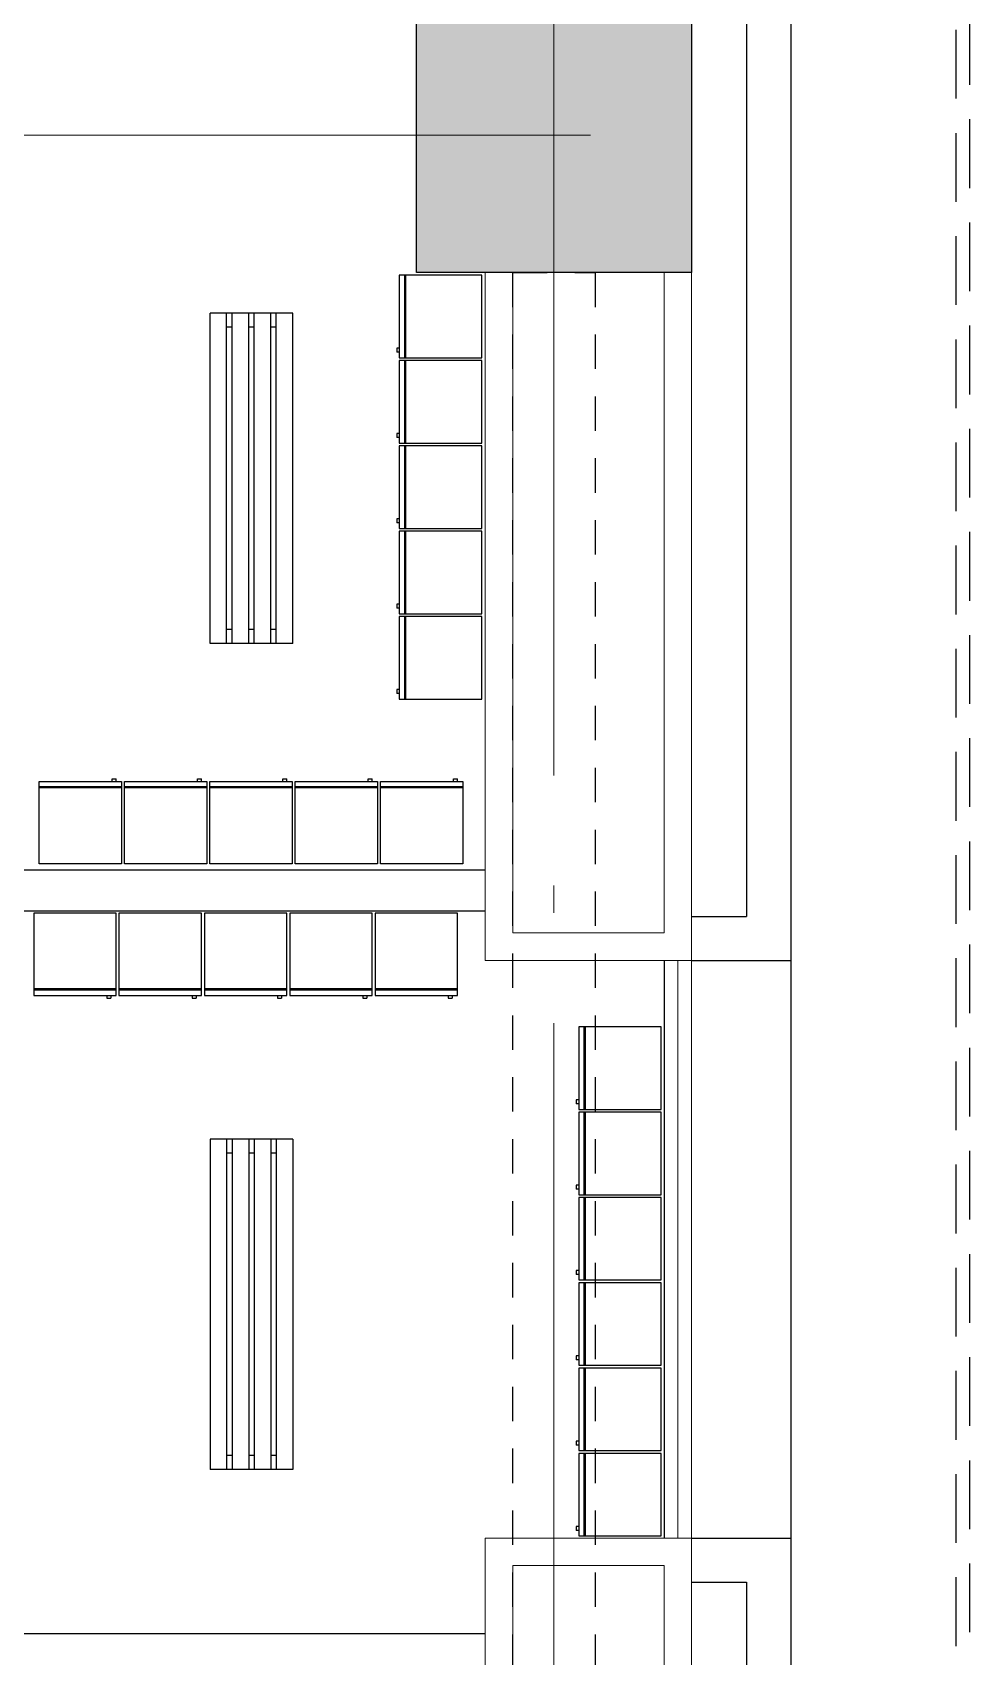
# Model space of a CAD drawing. Header units: metres. Extents: x -22 to 564, y 0 to 143.
# Drawn here: x 246.71 to 250.11, y 43.44 to 49.35 of the extents above; entities that cross this region are included whole.
import ezdxf

# ---------------------------------------------------------------- set-up
doc = ezdxf.new("R2010")
doc.units = ezdxf.units.M
for name, pattern in [('EJES630', [6.3, 5.5, -0.4, 0, -0.4]), ('XREF 2N NEURO-ONCOLOGIA$0$DASHED2', [0.375, 0.25, -0.125]), ('XREF 2N NEURO-ONCOLOGIA$0$HIDDEN2', [0.1875, 0.125, -0.0625])]:
    doc.linetypes.add(name, pattern=pattern)
for name, color, linetype, lineweight in [('EJES', 11, 'EJES630', 0), ('XREF 2N NEURO-ONCOLOGIA$0$HERRERIAS', 1, 'Continuous', 18), ('XREF 2N NEURO-ONCOLOGIA$0$MUROS DE TABLAROCA', 150, 'Continuous', 13)]:
    doc.layers.add(name, color=color, linetype=linetype, lineweight=lineweight)
for name, color, linetype in [('XREF 2N NEURO-ONCOLOGIA$0$-CG-M-WALL', 7, 'Continuous'), ('XREF 2N NEURO-ONCOLOGIA$0$COLUMNAS', 6, 'Continuous'), ('XREF 2N NEURO-ONCOLOGIA$0$CONTRAVENTEOS', 6, 'XREF 2N NEURO-ONCOLOGIA$0$HIDDEN2'), ('XREF 2N NEURO-ONCOLOGIA$0$LAMINA MULTIPERFORADA', 9, 'Continuous'), ('XREF 2N NEURO-ONCOLOGIA$0$MOBILIARIO', 161, 'Continuous'), ('XREF 2N NEURO-ONCOLOGIA$0$MUROS', 3, 'Continuous'), ('XREF 2N NEURO-ONCOLOGIA$0$MUROS BAJOS', 2, 'Continuous'), ('XREF 2N NEURO-ONCOLOGIA$0$NOVIDESA', 11, 'Continuous')]:
    doc.layers.add(name, color=color, linetype=linetype)

# ---------------------------------------------------------------- blocks, each defined once
blk = doc.blocks.new('XREF 2N NEURO-ONCOLOGIA$0$CASILLDO')
for p, q in [((-0.15, -0.276), (0.15, -0.276)), ((-0.1304, -0.3), (-0.1304, -0.3092)), ((-0.1154, -0.3092), (-0.1304, -0.3092)), ((-0.1154, -0.3), (-0.1154, -0.3092))]:
    blk.add_line(p, q)
blk.add_lwpolyline([(-0.15, -0.3), (-0.15, 0), (0.15, 0), (0.15, -0.3)], close=True)
blk.add_lwpolyline([(-0.15, -0.28), (0.15, -0.28)])
blk = doc.blocks.new('XREF 2N NEURO-ONCOLOGIA$0$C-1')
at = {"layer": 'XREF 2N NEURO-ONCOLOGIA$0$-CG-M-WALL', "true_color": 0x636466}
h = blk.add_hatch(color=251, dxfattribs=at)
h.dxf.hatch_style = 1
h.paths.add_polyline_path([(-0.5, -0.5), (-0.5, 0.5), (0.5, 0.5), (0.5, -0.5)])
blk.add_lwpolyline([(-0.5, -0.5), (-0.5, 0.5), (0.5, 0.5), (0.5, -0.5)], close=True)
blk = doc.blocks.new('XREF 2N NEURO-ONCOLOGIA$0$BCAVEST')
for p, q in [((-0.6, 0), (0.6, 0)), ((-0.6, 0), (-0.6, -0.3)), ((0.6, 0), (0.6, -0.3)), ((-0.6, -0.06), (0.6, -0.06)), ((-0.6, -0.08), (0.6, -0.08)), ((-0.55, -0.06), (-0.55, -0.08)), ((0.55, -0.06), (0.55, -0.08)), ((-0.6, -0.14), (0.6, -0.14)), ((-0.6, -0.16), (0.6, -0.16)), ((-0.55, -0.14), (-0.55, -0.16)), ((0.55, -0.14), (0.55, -0.16)), ((-0.6, -0.22), (0.6, -0.22)), ((-0.55, -0.22), (-0.55, -0.24)), ((0.55, -0.22), (0.55, -0.24)), ((-0.6, -0.24), (0.6, -0.24)), ((-0.6, -0.3), (0.6, -0.3))]:
    blk.add_line(p, q)
blk = doc.blocks.new('XREF 2N NEURO-ONCOLOGIA')
at = {"layer": 'XREF 2N NEURO-ONCOLOGIA$0$CONTRAVENTEOS', "elevation": 0}
blk.add_lwpolyline([(7.9239, -1.4124), (15.0239, -1.4124), (15.0239, -1.7124), (7.9239, -1.7124)], close=True, dxfattribs=at)
at = {"layer": 'XREF 2N NEURO-ONCOLOGIA$0$HERRERIAS'}
for p, q in [((12.5239, -2.0124, 0), (10.4239, -2.0124, 0)), ((12.5239, -2.0624, 0), (10.4239, -2.0624, 0))]:
    blk.add_line(p, q, dxfattribs=at)
at = {"layer": 'XREF 2N NEURO-ONCOLOGIA$0$LAMINA MULTIPERFORADA', "linetype": 'XREF 2N NEURO-ONCOLOGIA$0$DASHED2', "elevation": 0}
for points in [[(-0.7361, 52.1676), (17.0364, 52.1676), (17.0364, 26.8579), (22.3339, 26.8579), (22.3314, -3.0724), (-0.7361, -3.0724)], [(-0.6861, 52.1176), (16.9864, 52.1176), (16.9864, 26.8079), (22.2839, 26.8079), (22.2814, -3.0224), (-0.6861, -3.0224)]]:
    blk.add_lwpolyline(points, close=True, dxfattribs=at)
at = {"layer": 'XREF 2N NEURO-ONCOLOGIA$0$MUROS'}
for p, q in [((10.0773, 6.0377), (10.0773, -1.3124)), ((12.7023, -1.3124), (12.7023, 2.5376)), ((12.8523, -1.3124), (12.8523, 2.5376))]:
    blk.add_line(p, q, dxfattribs=at)
at = {"layer": 'XREF 2N NEURO-ONCOLOGIA$0$MUROS BAJOS'}
for p, q in [((12.5239, -1.9624, 0), (10.4239, -1.9624, 0)), ((12.5239, -2.4224, 0), (10.4239, -2.4224, 0))]:
    blk.add_line(p, q, dxfattribs=at)
at = {"layer": 'XREF 2N NEURO-ONCOLOGIA$0$MUROS DE TABLAROCA'}
for points in [[(7.9239, -1.3124), (10.4239, -1.3124), (10.4239, -2.0624), (7.9239, -2.0624)], [(15.0239, -1.3124), (12.5239, -1.3124), (12.5239, -2.0624), (15.0239, -2.0624)], [(7.9239, -1.4124), (10.3239, -1.4124), (10.3239, -1.9624), (7.9239, -1.9624)], [(15.0239, -1.4124), (12.6239, -1.4124), (12.6239, -1.9624), (15.0239, -1.9624)]]:
    blk.add_lwpolyline(points, dxfattribs=at)
at = {"layer": 'XREF 2N NEURO-ONCOLOGIA$0$NOVIDESA'}
for p, q in [((10.2639, -2.0624, 0), (10.2639, -2.2624, 0)), ((10.4239, -2.0624, 0), (10.4239, -2.4224, 0)), ((12.5239, -2.0624, 0), (12.5239, -2.4224, 0)), ((12.6839, -2.0624, 0), (12.6839, -2.2624, 0))]:
    blk.add_line(p, q, dxfattribs=at)
at = {"layer": 'XREF 2N NEURO-ONCOLOGIA$0$NOVIDESA', "elevation": 0}
for points in [[(17.1384, -2.0624), (17.1384, -2.2624), (12.6839, -2.2624)], [(10.2639, -2.2624), (5.2089, -2.2624)], [(10.4239, -2.4224), (5.0489, -2.4224)], [(17.2984, -2.4224), (12.5239, -2.4224)]]:
    blk.add_lwpolyline(points, dxfattribs=at)
at = {"layer": 'XREF 2N NEURO-ONCOLOGIA$0$COLUMNAS'}
blk.add_blockref('XREF 2N NEURO-ONCOLOGIA$0$C-1', (15.5239, -1.5624, 0), dxfattribs=at)
at = {"layer": 'XREF 2N NEURO-ONCOLOGIA$0$MOBILIARIO', "xscale": -1}
for name, p, rotation in [('XREF 2N NEURO-ONCOLOGIA$0$CASILLDO', (12.696, 0.1789, 0), 270), ('XREF 2N NEURO-ONCOLOGIA$0$CASILLDO', (12.696, -0.1312, 0), 270), ('XREF 2N NEURO-ONCOLOGIA$0$CASILLDO', (12.696, -0.4414, 0), 270), ('XREF 2N NEURO-ONCOLOGIA$0$BCAVEST', (14.2761, -0.6125), 180), ('XREF 2N NEURO-ONCOLOGIA$0$CASILLDO', (12.696, -0.7515, 0), 270), ('XREF 2N NEURO-ONCOLOGIA$0$CASILLDO', (12.696, -1.0617, 0), 270), ('XREF 2N NEURO-ONCOLOGIA$0$CASILLDO', (13.6239, -1.2997), 180), ('XREF 2N NEURO-ONCOLOGIA$0$CASILLDO', (13.9341, -1.2997), 180), ('XREF 2N NEURO-ONCOLOGIA$0$CASILLDO', (14.2443, -1.2997), 180), ('XREF 2N NEURO-ONCOLOGIA$0$CASILLDO', (14.5544, -1.2997), 180), ('XREF 2N NEURO-ONCOLOGIA$0$CASILLDO', (14.8646, -1.2997), 180), ('XREF 2N NEURO-ONCOLOGIA$0$CASILLDO', (10.5815, -1.9521), 180), ('XREF 2N NEURO-ONCOLOGIA$0$CASILLDO', (10.8917, -1.9521), 180), ('XREF 2N NEURO-ONCOLOGIA$0$CASILLDO', (11.2018, -1.9521), 180), ('XREF 2N NEURO-ONCOLOGIA$0$CASILLDO', (11.512, -1.9521), 180), ('XREF 2N NEURO-ONCOLOGIA$0$CASILLDO', (11.8221, -1.9521), 180), ('XREF 2N NEURO-ONCOLOGIA$0$CASILLDO', (12.1323, -1.9521), 180)]:
    blk.add_blockref(name, p, dxfattribs=dict(at, rotation=rotation))
at = {"layer": 'XREF 2N NEURO-ONCOLOGIA$0$MOBILIARIO'}
for name, p, rotation in [('XREF 2N NEURO-ONCOLOGIA$0$CASILLDO', (12.8745, 0.1595, 0), 90.00000000000001), ('XREF 2N NEURO-ONCOLOGIA$0$CASILLDO', (12.8745, -0.1507, 0), 90.00000000000001), ('XREF 2N NEURO-ONCOLOGIA$0$BCAVEST', (11.2736, -0.6125), 180), ('XREF 2N NEURO-ONCOLOGIA$0$CASILLDO', (12.8745, -0.4608, 0), 90.00000000000001), ('XREF 2N NEURO-ONCOLOGIA$0$CASILLDO', (12.8745, -0.771, 0), 90.00000000000001), ('XREF 2N NEURO-ONCOLOGIA$0$CASILLDO', (12.8745, -1.0811, 0), 90.00000000000001)]:
    blk.add_blockref(name, p, dxfattribs=dict(at, rotation=rotation))

msp = doc.modelspace()

# ---------------------------------------------------------------- block references
at = {"rotation": 90}
msp.add_blockref('XREF 2N NEURO-ONCOLOGIA', (247.0412, 33.4511), dxfattribs=at)

# ---------------------------------------------------------------- next in the draw order: linework, layer by layer
at = {"layer": 'EJES'}
for p, q in [((248.6032, 58.5472), (248.6032, 33.1628)), ((192.036, 48.9751), (248.8132, 48.9751))]:
    msp.add_line(p, q, dxfattribs=at)

doc.saveas('drawing.dxf')
